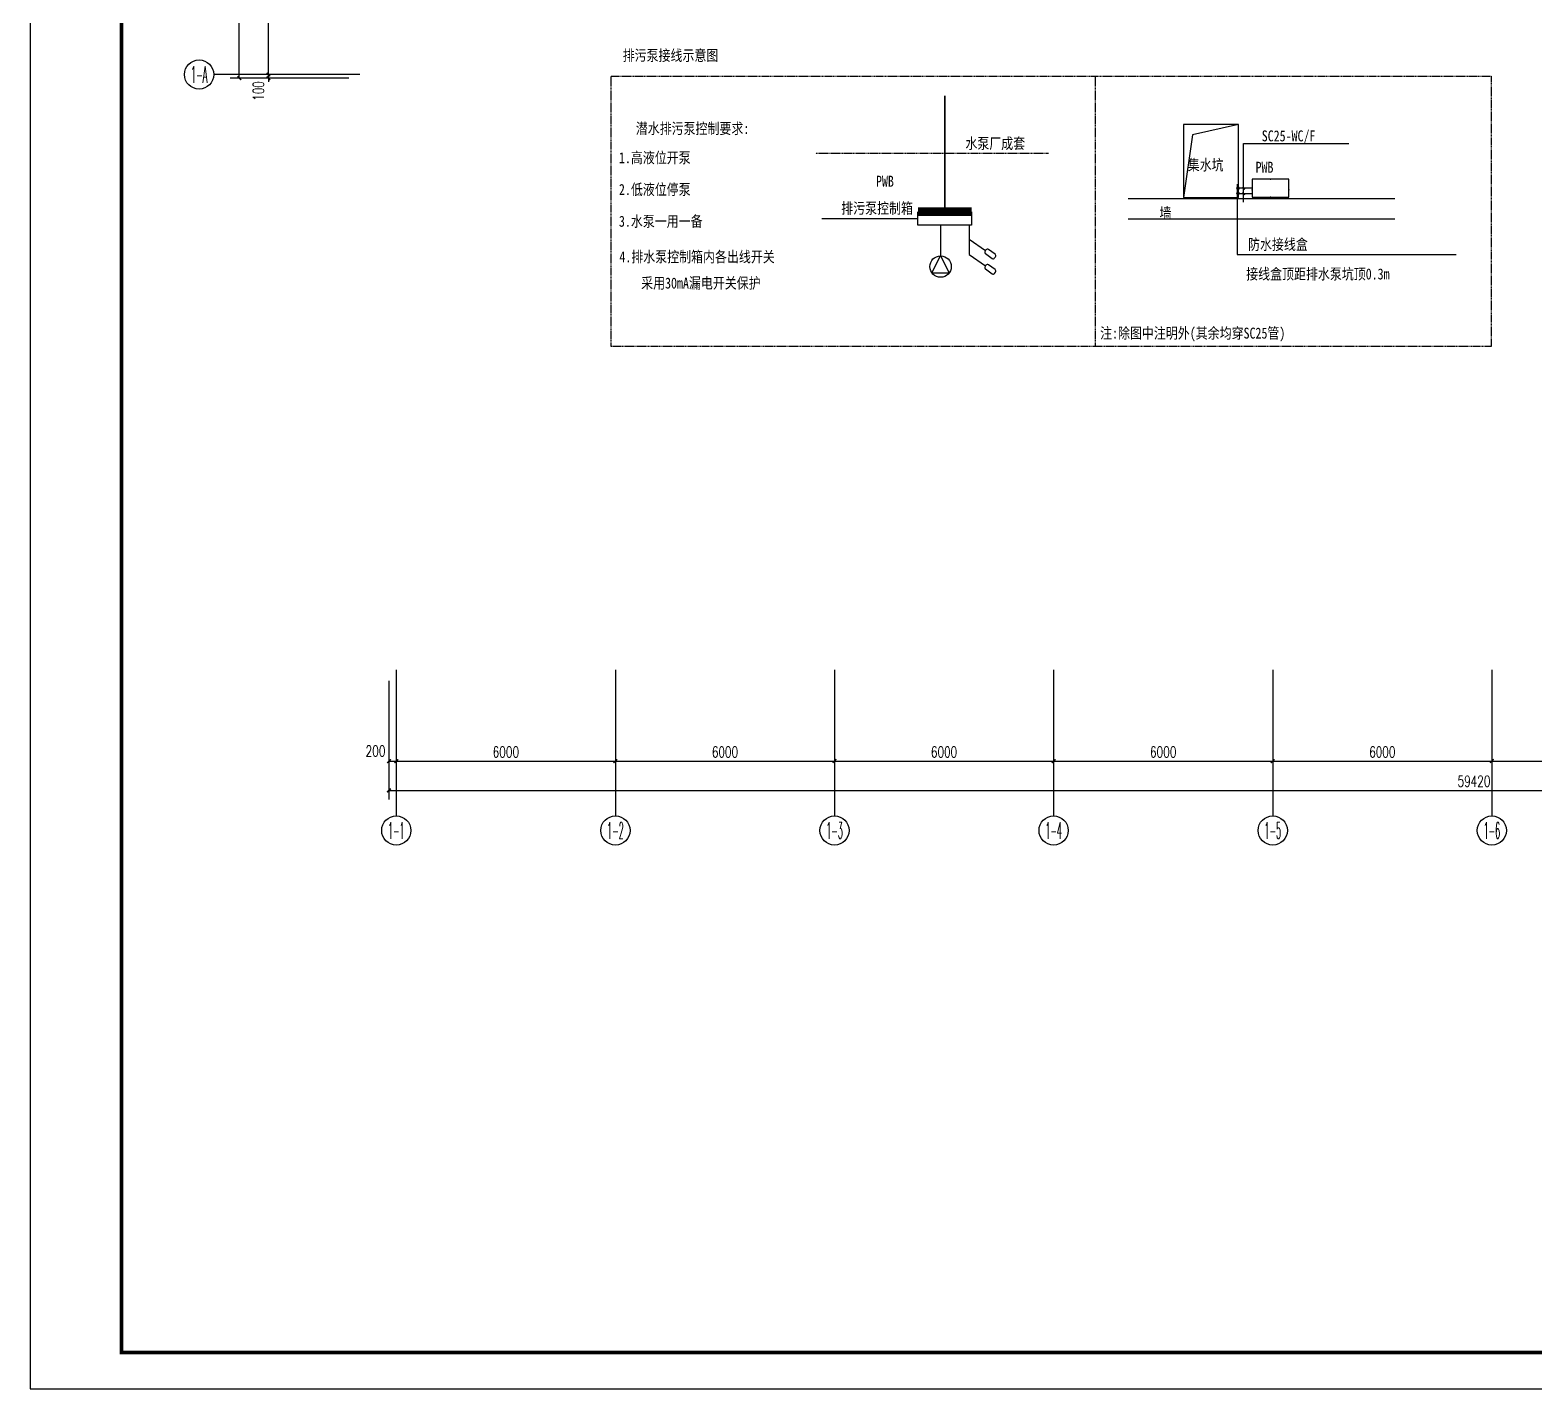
# Model space of a CAD drawing. Extents: x 815029915 to 815825525, y 579155098 to 579748855.
# Drawn here: x 815138003 to 815179209, y 579419462 to 579456669 of the extents above; entities that cross this region are included whole.
import ezdxf
from ezdxf.enums import TextEntityAlignment as Align

# ---------------------------------------------------------------- set-up
doc = ezdxf.new("R2010")
doc.units = 0
doc.header["$LTSCALE"] = 100
doc.header["$MEASUREMENT"] = 0
doc.linetypes.add('CONTINOUS', pattern=[0])
doc.linetypes.add('HIDDEN', pattern=[0.375, 0.25, -0.125])
for name, color, linetype in [('ABDE_SYS', 3, 'Continuous'), ('AXIS', 3, 'Continuous'), ('AXIS_TEXT', 7, 'Continuous'), ('D-T', 3, 'Continuous'), ('D-ZM', 6, 'CONTINOUS'), ('E-DL-TEXT', 3, 'Continuous'), ('EEP', 3, 'Continuous'), ('T', 3, 'Continuous'), ('T1', 7, 'HIDDEN'), ('TK', 7, 'Continuous'), ('ZG-图框层', 4, 'Continuous'), ('zm', 1, 'Continuous')]:
    doc.layers.add(name, color=color, linetype=linetype)
doc.styles.add('-宋体', font='', dxfattribs={"width": 0.8})
doc.styles.add('_TCH_AXIS', font='COMPLEX', dxfattribs={"bigfont": 'GBCBIG'})
doc.styles.add('_TCH_DIM_T3', font='SIMPLEX', dxfattribs={"width": 0.705882, "bigfont": 'GBCBIG'})
doc.styles.add('COMPLEX', font='COMPLEX')
doc.styles.get('-宋体').set_extended_font_data('SimSun')
doc.dimstyles.new('_TCH_ARCH-100', dxfattribs={"dimscale": 100, "dimtxt": 2.975, "dimasz": 1, "dimexe": 2.5, "dimexo": 3, "dimgap": 1, "dimtad": 1, "dimdec": 0, "dimzin": 0, "dimdsep": 46, "dimtxsty": '_TCH_DIM_T3', "dimblk": 'ARCHTICK', "dimcen": 0.09, "dimclrt": 7, "dimazin": 2, "dimtfac": 1, "dimtdec": 0, "dimtix": 1, "dimtmove": 2, "dimatfit": 3, "dimfxl": 0, "dimtolj": 1, "dimtzin": 0, "dimarcsym": 0})

# ---------------------------------------------------------------- blocks, each defined once
blk = doc.blocks.new('_AXISO')
blk.add_circle((0, 0), 0.5)
at = {"layer": 'AXIS_TEXT', "style": 'COMPLEX', "width": 1.041667}
blk.add_attdef('A', text='', height=0.56, dxfattribs=at).set_placement((-0.25, -0.28), (0.25, -0.28), align=Align.FIT)
blk = doc.blocks.new('_ArchTick')
at = {"color": 0, "linetype": 'ByBlock', "const_width": 0.4}
blk.add_lwpolyline([(-0.5, -0.5), (0.5, 0.5)], dxfattribs=at)
blk = doc.blocks.new('*D252')
at = {"layer": 'AXIS', "color": 0, "lineweight": -2, "transparency": 16777216}
for p, q in [((815146730, 579483852), (815143480, 579483852)), ((815143730, 579455352), (815143730, 579483852)), ((815146730, 579455352), (815143480, 579455352))]:
    blk.add_line(p, q, dxfattribs=at)
at = {"layer": 'Defpoints', "color": 0, "transparency": 16777216}
for p in [(815143730, 579483852), (815147030, 579483852), (815147030, 579455352)]:
    blk.add_point(p, dxfattribs=at)
at = {"layer": 'AXIS', "color": 0, "lineweight": -2, "transparency": 16777216, "xscale": 100, "yscale": 100, "zscale": 100}
for p, rotation in [((815143730, 579483852), 90), ((815143730, 579455352), 270)]:
    blk.add_blockref('_ArchTick', p, dxfattribs=dict(at, rotation=rotation))
at = {"layer": 'AXIS', "color": 7, "transparency": 16777216, "insert": (815143482, 579469602), "char_height": 297.5, "attachment_point": 5, "rotation": 90, "style": '_TCH_DIM_T3'}
blk.add_mtext('\\A1;28500', dxfattribs=at)
blk = doc.blocks.new('*D253')
at = {"layer": 'AXIS', "color": 0, "lineweight": -2, "transparency": 16777216}
for p, q in [((815144530, 579455452), (815144530, 579455552)), ((815146730, 579455452), (815144280, 579455452)), ((815146730, 579455352), (815144280, 579455352)), ((815144530, 579455352), (815144530, 579455452)), ((815144530, 579455352), (815144530, 579455252))]:
    blk.add_line(p, q, dxfattribs=at)
at = {"layer": 'Defpoints', "color": 0, "transparency": 16777216}
for p in [(815144530, 579455452), (815147030, 579455452), (815147030, 579455352)]:
    blk.add_point(p, dxfattribs=at)
at = {"layer": 'AXIS', "color": 0, "lineweight": -2, "transparency": 16777216, "xscale": 100, "yscale": 100, "zscale": 100}
for p, rotation in [((815144530, 579455452), 270), ((815144530, 579455352), 90)]:
    blk.add_blockref('_ArchTick', p, dxfattribs=dict(at, rotation=rotation))
at = {"layer": 'AXIS', "color": 7, "transparency": 16777216, "insert": (815144255, 579455002), "char_height": 297.5, "attachment_point": 5, "rotation": 90, "style": '_TCH_DIM_T3'}
blk.add_mtext('\\A1;100', dxfattribs=at)
blk = doc.blocks.new('*D254')
at = {"layer": 'AXIS', "color": 0, "lineweight": -2, "transparency": 16777216}
for p, q in [((815146730, 579459052), (815144280, 579459052)), ((815144530, 579455452), (815144530, 579459052)), ((815146730, 579455452), (815144280, 579455452))]:
    blk.add_line(p, q, dxfattribs=at)
at = {"layer": 'Defpoints', "color": 0, "transparency": 16777216}
for p in [(815144530, 579459052), (815147030, 579459052), (815147030, 579455452)]:
    blk.add_point(p, dxfattribs=at)
at = {"layer": 'AXIS', "color": 0, "lineweight": -2, "transparency": 16777216, "xscale": 100, "yscale": 100, "zscale": 100}
for p, rotation in [((815144530, 579459052), 90), ((815144530, 579455452), 270)]:
    blk.add_blockref('_ArchTick', p, dxfattribs=dict(at, rotation=rotation))
at = {"layer": 'AXIS', "color": 7, "transparency": 16777216, "insert": (815144282, 579457252), "char_height": 297.5, "attachment_point": 5, "rotation": 90, "style": '_TCH_DIM_T3'}
blk.add_mtext('\\A1;3600', dxfattribs=at)
blk = doc.blocks.new('*D277')
at = {"layer": 'AXIS', "color": 0, "lineweight": -2, "transparency": 16777216}
for p, q in [((815147830, 579438852), (815147830, 579435602)), ((815207250, 579438852), (815207250, 579435602)), ((815147830, 579435852), (815207250, 579435852))]:
    blk.add_line(p, q, dxfattribs=at)
at = {"layer": 'Defpoints', "color": 0, "transparency": 16777216}
for p in [(815147830, 579439152), (815207250, 579439152), (815207250, 579435852)]:
    blk.add_point(p, dxfattribs=at)
at = {"layer": 'AXIS', "color": 0, "lineweight": -2, "transparency": 16777216, "xscale": 100, "yscale": 100, "zscale": 100, "rotation": 180}
blk.add_blockref('_ArchTick', (815147830, 579435852), dxfattribs=at)
at = {"layer": 'AXIS', "color": 0, "lineweight": -2, "transparency": 16777216, "xscale": 100, "yscale": 100, "zscale": 100}
blk.add_blockref('_ArchTick', (815207250, 579435852), dxfattribs=at)
at = {"layer": 'AXIS', "color": 7, "transparency": 16777216, "insert": (815177540, 579436101), "char_height": 297.5, "attachment_point": 5, "style": '_TCH_DIM_T3'}
blk.add_mtext('\\A1;59420', dxfattribs=at)
blk = doc.blocks.new('*D278')
at = {"layer": 'AXIS', "color": 0, "lineweight": -2, "transparency": 16777216}
for p, q in [((815147830, 579438852), (815147830, 579436402)), ((815148030, 579438852), (815148030, 579436402)), ((815147830, 579436652), (815148030, 579436652))]:
    blk.add_line(p, q, dxfattribs=at)
at = {"layer": 'Defpoints', "color": 0, "transparency": 16777216}
for p in [(815147830, 579439152), (815148030, 579439152), (815148030, 579436652)]:
    blk.add_point(p, dxfattribs=at)
at = {"layer": 'AXIS', "color": 0, "lineweight": -2, "transparency": 16777216, "xscale": 100, "yscale": 100, "zscale": 100, "rotation": 180}
blk.add_blockref('_ArchTick', (815147830, 579436652), dxfattribs=at)
at = {"layer": 'AXIS', "color": 0, "lineweight": -2, "transparency": 16777216, "xscale": 100, "yscale": 100, "zscale": 100}
blk.add_blockref('_ArchTick', (815148030, 579436652), dxfattribs=at)
at = {"layer": 'AXIS', "color": 7, "transparency": 16777216, "insert": (815147460, 579436927), "char_height": 297.5, "attachment_point": 5, "style": '_TCH_DIM_T3'}
blk.add_mtext('\\A1;200', dxfattribs=at)
blk = doc.blocks.new('*D279')
at = {"layer": 'AXIS', "color": 0, "lineweight": -2, "transparency": 16777216}
for p, q in [((815148030, 579438852), (815148030, 579436402)), ((815154030, 579438852), (815154030, 579436402)), ((815148030, 579436652), (815154030, 579436652))]:
    blk.add_line(p, q, dxfattribs=at)
at = {"layer": 'Defpoints', "color": 0, "transparency": 16777216}
for p in [(815148030, 579439152), (815154030, 579439152), (815154030, 579436652)]:
    blk.add_point(p, dxfattribs=at)
at = {"layer": 'AXIS', "color": 0, "lineweight": -2, "transparency": 16777216, "xscale": 100, "yscale": 100, "zscale": 100, "rotation": 180}
blk.add_blockref('_ArchTick', (815148030, 579436652), dxfattribs=at)
at = {"layer": 'AXIS', "color": 0, "lineweight": -2, "transparency": 16777216, "xscale": 100, "yscale": 100, "zscale": 100}
blk.add_blockref('_ArchTick', (815154030, 579436652), dxfattribs=at)
at = {"layer": 'AXIS', "color": 7, "transparency": 16777216, "insert": (815151030, 579436901), "char_height": 297.5, "attachment_point": 5, "style": '_TCH_DIM_T3'}
blk.add_mtext('\\A1;6000', dxfattribs=at)
blk = doc.blocks.new('*D280')
at = {"layer": 'AXIS', "color": 0, "lineweight": -2, "transparency": 16777216}
for p, q in [((815154030, 579438852), (815154030, 579436402)), ((815160030, 579438852), (815160030, 579436402)), ((815154030, 579436652), (815160030, 579436652))]:
    blk.add_line(p, q, dxfattribs=at)
at = {"layer": 'Defpoints', "color": 0, "transparency": 16777216}
for p in [(815154030, 579439152), (815160030, 579439152), (815160030, 579436652)]:
    blk.add_point(p, dxfattribs=at)
at = {"layer": 'AXIS', "color": 0, "lineweight": -2, "transparency": 16777216, "xscale": 100, "yscale": 100, "zscale": 100, "rotation": 180}
blk.add_blockref('_ArchTick', (815154030, 579436652), dxfattribs=at)
at = {"layer": 'AXIS', "color": 0, "lineweight": -2, "transparency": 16777216, "xscale": 100, "yscale": 100, "zscale": 100}
blk.add_blockref('_ArchTick', (815160030, 579436652), dxfattribs=at)
at = {"layer": 'AXIS', "color": 7, "transparency": 16777216, "insert": (815157030, 579436901), "char_height": 297.5, "attachment_point": 5, "style": '_TCH_DIM_T3'}
blk.add_mtext('\\A1;6000', dxfattribs=at)
blk = doc.blocks.new('*D281')
at = {"layer": 'AXIS', "color": 0, "lineweight": -2, "transparency": 16777216}
for p, q in [((815160030, 579438852), (815160030, 579436402)), ((815166030, 579438852), (815166030, 579436402)), ((815160030, 579436652), (815166030, 579436652))]:
    blk.add_line(p, q, dxfattribs=at)
at = {"layer": 'Defpoints', "color": 0, "transparency": 16777216}
for p in [(815160030, 579439152), (815166030, 579439152), (815166030, 579436652)]:
    blk.add_point(p, dxfattribs=at)
at = {"layer": 'AXIS', "color": 0, "lineweight": -2, "transparency": 16777216, "xscale": 100, "yscale": 100, "zscale": 100, "rotation": 180}
blk.add_blockref('_ArchTick', (815160030, 579436652), dxfattribs=at)
at = {"layer": 'AXIS', "color": 0, "lineweight": -2, "transparency": 16777216, "xscale": 100, "yscale": 100, "zscale": 100}
blk.add_blockref('_ArchTick', (815166030, 579436652), dxfattribs=at)
at = {"layer": 'AXIS', "color": 7, "transparency": 16777216, "insert": (815163030, 579436901), "char_height": 297.5, "attachment_point": 5, "style": '_TCH_DIM_T3'}
blk.add_mtext('\\A1;6000', dxfattribs=at)
blk = doc.blocks.new('*D282')
at = {"layer": 'AXIS', "color": 0, "lineweight": -2, "transparency": 16777216}
for p, q in [((815166030, 579438852), (815166030, 579436402)), ((815172030, 579438852), (815172030, 579436402)), ((815166030, 579436652), (815172030, 579436652))]:
    blk.add_line(p, q, dxfattribs=at)
at = {"layer": 'Defpoints', "color": 0, "transparency": 16777216}
for p in [(815166030, 579439152), (815172030, 579439152), (815172030, 579436652)]:
    blk.add_point(p, dxfattribs=at)
at = {"layer": 'AXIS', "color": 0, "lineweight": -2, "transparency": 16777216, "xscale": 100, "yscale": 100, "zscale": 100, "rotation": 180}
blk.add_blockref('_ArchTick', (815166030, 579436652), dxfattribs=at)
at = {"layer": 'AXIS', "color": 0, "lineweight": -2, "transparency": 16777216, "xscale": 100, "yscale": 100, "zscale": 100}
blk.add_blockref('_ArchTick', (815172030, 579436652), dxfattribs=at)
at = {"layer": 'AXIS', "color": 7, "transparency": 16777216, "insert": (815169030, 579436901), "char_height": 297.5, "attachment_point": 5, "style": '_TCH_DIM_T3'}
blk.add_mtext('\\A1;6000', dxfattribs=at)
blk = doc.blocks.new('*D283')
at = {"layer": 'AXIS', "color": 0, "lineweight": -2, "transparency": 16777216}
for p, q in [((815172030, 579438852), (815172030, 579436402)), ((815178030, 579438852), (815178030, 579436402)), ((815172030, 579436652), (815178030, 579436652))]:
    blk.add_line(p, q, dxfattribs=at)
at = {"layer": 'Defpoints', "color": 0, "transparency": 16777216}
for p in [(815172030, 579439152), (815178030, 579439152), (815178030, 579436652)]:
    blk.add_point(p, dxfattribs=at)
at = {"layer": 'AXIS', "color": 0, "lineweight": -2, "transparency": 16777216, "xscale": 100, "yscale": 100, "zscale": 100, "rotation": 180}
blk.add_blockref('_ArchTick', (815172030, 579436652), dxfattribs=at)
at = {"layer": 'AXIS', "color": 0, "lineweight": -2, "transparency": 16777216, "xscale": 100, "yscale": 100, "zscale": 100}
blk.add_blockref('_ArchTick', (815178030, 579436652), dxfattribs=at)
at = {"layer": 'AXIS', "color": 7, "transparency": 16777216, "insert": (815175030, 579436901), "char_height": 297.5, "attachment_point": 5, "style": '_TCH_DIM_T3'}
blk.add_mtext('\\A1;6000', dxfattribs=at)
blk = doc.blocks.new('*D284')
at = {"layer": 'AXIS', "color": 0, "lineweight": -2, "transparency": 16777216}
for p, q in [((815178030, 579438852), (815178030, 579436402)), ((815184030, 579438852), (815184030, 579436402)), ((815178030, 579436652), (815184030, 579436652))]:
    blk.add_line(p, q, dxfattribs=at)
at = {"layer": 'Defpoints', "color": 0, "transparency": 16777216}
for p in [(815178030, 579439152), (815184030, 579439152), (815184030, 579436652)]:
    blk.add_point(p, dxfattribs=at)
at = {"layer": 'AXIS', "color": 0, "lineweight": -2, "transparency": 16777216, "xscale": 100, "yscale": 100, "zscale": 100, "rotation": 180}
blk.add_blockref('_ArchTick', (815178030, 579436652), dxfattribs=at)
at = {"layer": 'AXIS', "color": 0, "lineweight": -2, "transparency": 16777216, "xscale": 100, "yscale": 100, "zscale": 100}
blk.add_blockref('_ArchTick', (815184030, 579436652), dxfattribs=at)
at = {"layer": 'AXIS', "color": 7, "transparency": 16777216, "insert": (815181030, 579436901), "char_height": 297.5, "attachment_point": 5, "style": '_TCH_DIM_T3'}
blk.add_mtext('\\A1;6000', dxfattribs=at)
blk = doc.blocks.new('DLX')
at = {"layer": 'EEP'}
for p, q in [((-367, 247), (367, 247)), ((-367, 64), (-367, 247)), ((367, 247), (367, 64))]:
    blk.add_line(p, q, dxfattribs=at)
at = {"layer": 'EEP', "const_width": 120}
blk.add_lwpolyline([(-367, 64), (367, 64)], dxfattribs=at)
blk = doc.blocks.new('ll')
at = {"layer": 'ZG-图框层'}
blk.add_lwpolyline([(815136770, 579524220), (815255670, 579524220), (815255670, 579608320), (815136770, 579608320)], close=True, dxfattribs=at)

msp = doc.modelspace()

# ---------------------------------------------------------------- linework, layer by layer
at = {"layer": 'AXIS'}
for p, q in [((815147030.5, 579455452.4), (815143030.5, 579455452.4)), ((815148030.5, 579439152.4), (815148030.5, 579435152.4)), ((815154030.5, 579439152.4), (815154030.5, 579435152.4)), ((815160030.5, 579439152.4), (815160030.5, 579435152.4)), ((815166030.5, 579439152.4), (815166030.5, 579435152.4)), ((815172030.5, 579439152.4), (815172030.5, 579435152.4)), ((815178030.5, 579439152.4), (815178030.5, 579435152.4))]:
    msp.add_line(p, q, dxfattribs=at)
at = {"layer": 'D-T', "color": 0}
msp.add_line((815159678.7, 579451511.4), (815162315.1, 579451511.4), dxfattribs=at)
at = {"layer": 'E-DL-TEXT', "color": 0, "linetype": 'Continuous', "ltscale": 2}
for p, q in [((815171228.2, 579451960.5, 3600), (815171228.2, 579453560.5, 3600)), ((815171228.2, 579453560.5, 3600), (815174110.4, 579453560.5, 3600)), ((815171058.2, 579452450.5, 3600), (815171058.2, 579450526.6, 3600)), ((815171090.8, 579452350.5, 3600), (815171468.2, 579452350.5, 3600)), ((815171198.2, 579452370.5, 3600), (815171268.2, 579452310.5, 3600)), ((815175370.8, 579452050.5), (815168070.5, 579452050.5)), ((815171090.8, 579452190.5, 3600), (815171468.2, 579452190.5, 3600)), ((815171198.2, 579452220.5, 3600), (815171268.2, 579452160.5, 3600)), ((815175370.8, 579451490.5), (815168070.5, 579451490.5)), ((815171058.2, 579450526.6, 3600), (815177054.3, 579450526.6, 3600))]:
    msp.add_line(p, q, dxfattribs=at)
at = {"layer": 'E-DL-TEXT', "color": 0, "linetype": 'Continuous'}
for p, q in [((815172468.2, 579452590.5, 3600), (815171468.2, 579452590.5, 3600)), ((815171468.2, 579452590.5, 3600), (815171468.2, 579452090.5, 3600)), ((815172468.2, 579452090.5, 3600), (815172468.2, 579452590.5, 3600)), ((815171468.2, 579452090.5, 3600), (815172468.2, 579452090.5, 3600))]:
    msp.add_line(p, q, dxfattribs=at)
at = {"layer": 'E-DL-TEXT', "color": 0, "linetype": 'Continuous', "ltscale": 2}
for points in [[(815169590.8, 579454080.5), (815169590.8, 579452080.5)], [(815171090.8, 579454080.5), (815169832.2, 579453798.6), (815169590.8, 579452080.5)]]:
    msp.add_lwpolyline(points, dxfattribs=at)
msp.add_lwpolyline([(815169590.8, 579452080.5), (815171090.8, 579452080.5), (815171090.8, 579454080.5), (815169590.8, 579454080.5)], close=True, dxfattribs=at)
at = {"layer": 'E-DL-TEXT', "color": 0, "linetype": 'Continuous', "ltscale": 2, "const_width": 50, "elevation": 3600}
for points in [[(815171053.2, 579452340.5, 1), (815171103.2, 579452340.5, 1)], [(815171053.2, 579452200.5, 1), (815171103.2, 579452200.5, 1)]]:
    msp.add_lwpolyline(points, format="xyb", close=True, dxfattribs=at)
at = {"layer": 'E-DL-TEXT', "color": 0, "linetype": 'Continuous'}
for p in [(815171468.2, 579452290.5, 3600), (815171968.2, 579452590.5, 3600), (815172468.2, 579452290.5, 3600), (815171968.2, 579452090.5, 3600)]:
    msp.add_point(p, dxfattribs=at)
at = {"layer": 'T', "color": 0}
for p, q in [((815162934.2, 579451329), (815162934.2, 579450487.2)), ((815164176.8, 579450650.7), (815164152.9, 579450617.5)), ((815164427.6, 579450531.8), (815164246.6, 579450662.1)), ((815162696.3, 579450023.2), (815162934.2, 579450487.2)), ((815162934.2, 579450487.2), (815163172.1, 579450023.2)), ((815164176.8, 579450230.3), (815164152.9, 579450197)), ((815164164.2, 579450547.7), (815164345.2, 579450417.4)), ((815164427.6, 579450111.3), (815164246.6, 579450241.6)), ((815164415, 579450428.8), (815164439, 579450462)), ((815162696.3, 579450023.2), (815163172.1, 579450023.2)), ((815164164.2, 579450127.2), (815164345.2, 579449996.9)), ((815164415, 579450008.3), (815164439, 579450041.6))]:
    msp.add_line(p, q, dxfattribs=at)
at = {"layer": 'T', "color": 0, "const_width": 50}
msp.add_lwpolyline([(815163048.9, 579454875.9), (815163048.9, 579451693.8)], dxfattribs=at)
at = {"layer": 'T', "color": 0}
msp.add_circle((815162934.2, 579450194.2), 293, dxfattribs=at)
for centre, start, end in [((815164193.5, 579450588.2), 144.2534, 234.2534), ((815164217.4, 579450621.5), 54.2534, 144.2534), ((815164193.5, 579450167.8), 144.2534, 234.2534), ((815164217.4, 579450201), 54.2534, 144.2534), ((815164374.4, 579450458), 234.2534, 324.2534), ((815164398.4, 579450491.2), 324.2534, 54.2534), ((815164374.4, 579450037.5), 234.2534, 324.2534), ((815164398.4, 579450070.8), 324.2534, 54.2534)]:
    msp.add_arc(centre, 50, start, end, dxfattribs=at)
at = {"layer": 'T1', "color": 0}
for p, q in [((815167175.7, 579448007.1), (815167175.7, 579455407.6)), ((815167175.7, 579448007.1), (815167175.7, 579455407.6)), ((815167175.7, 579448007.1), (815167175.7, 579455407.6)), ((815167175.7, 579448007.1), (815167175.7, 579455407.6)), ((815165886.8, 579453293.2), (815159511, 579453293.2))]:
    msp.add_line(p, q, dxfattribs=at)
msp.add_lwpolyline([(815153913.7, 579455407.6), (815178011.5, 579455407.6), (815178011.5, 579448007.1), (815153913.7, 579448007.1)], close=True, dxfattribs=at)
at = {"layer": 'TK', "color": 0}
for p, q in [((815163718.8, 579451329), (815163718.8, 579450526.5)), ((815163718.8, 579450947), (815164164.9, 579450634.1)), ((815163718.8, 579450526.5), (815164164.9, 579450213.6))]:
    msp.add_line(p, q, dxfattribs=at)
at = {"layer": 'ZG-图框层'}
msp.add_lwpolyline([(815138002.5, 579419462.3), (815256902.5, 579419462.3), (815256902.5, 579503562.3), (815138002.5, 579503562.3)], close=True, dxfattribs=at)
at = {"layer": 'ZG-图框层', "const_width": 100}
msp.add_lwpolyline([(815140502.5, 579420462.3), (815255902.5, 579420462.3), (815255902.5, 579502562.3), (815140502.5, 579502562.3)], close=True, dxfattribs=at)

# ---------------------------------------------------------------- block references
at = {"layer": 'AXIS'}
ref = msp.add_blockref('_AXISO', (815142630.5, 579455452.4), dxfattribs=dict(at, xscale=800, yscale=800, zscale=800))
ref.add_attrib('A', '1-A', dxfattribs={"color": 7, "height": 452.55, "style": '_TCH_AXIS', "width": 0.355932}).set_placement((815142404.2, 579455226.2), (815142856.8, 579455226.2), align=Align.FIT)
ref = msp.add_blockref('_AXISO', (815148030.5, 579434752.4), dxfattribs=dict(at, xscale=800, yscale=800, zscale=800))
ref.add_attrib('A', '1-1', dxfattribs={"color": 7, "height": 452.55, "style": '_TCH_AXIS', "width": 0.42}).set_placement((815147804.2, 579434526.2), (815148256.8, 579434526.2), align=Align.FIT)
ref = msp.add_blockref('_AXISO', (815154030.5, 579434752.4), dxfattribs=dict(at, xscale=800, yscale=800, zscale=800))
ref.add_attrib('A', '1-2', dxfattribs={"color": 7, "height": 452.55, "style": '_TCH_AXIS', "width": 0.381818}).set_placement((815153804.2, 579434526.2), (815154256.8, 579434526.2), align=Align.FIT)
ref = msp.add_blockref('_AXISO', (815160030.5, 579434752.4), dxfattribs=dict(at, xscale=800, yscale=800, zscale=800))
ref.add_attrib('A', '1-3', dxfattribs={"color": 7, "height": 452.55, "style": '_TCH_AXIS', "width": 0.381818}).set_placement((815159804.2, 579434526.2), (815160256.8, 579434526.2), align=Align.FIT)
ref = msp.add_blockref('_AXISO', (815166030.5, 579434752.4), dxfattribs=dict(at, xscale=800, yscale=800, zscale=800))
ref.add_attrib('A', '1-4', dxfattribs={"color": 7, "height": 452.55, "style": '_TCH_AXIS', "width": 0.368421}).set_placement((815165804.2, 579434526.2), (815166256.8, 579434526.2), align=Align.FIT)
ref = msp.add_blockref('_AXISO', (815172030.5, 579434752.4), dxfattribs=dict(at, xscale=800, yscale=800, zscale=800))
ref.add_attrib('A', '1-5', dxfattribs={"color": 7, "height": 452.55, "style": '_TCH_AXIS', "width": 0.381818}).set_placement((815171804.2, 579434526.2), (815172256.8, 579434526.2), align=Align.FIT)
ref = msp.add_blockref('_AXISO', (815178030.5, 579434752.4), dxfattribs=dict(at, xscale=800, yscale=800, zscale=800))
ref.add_attrib('A', '1-6', dxfattribs={"color": 7, "height": 452.55, "style": '_TCH_AXIS', "width": 0.381818}).set_placement((815177804.2, 579434526.2), (815178256.8, 579434526.2), align=Align.FIT)
at = {"layer": 'D-ZM', "color": 0, "xscale": 2, "yscale": 2, "zscale": 2, "rotation": 180.000000003334}
msp.add_blockref('DLX', (815163048.7, 579451822.6), dxfattribs=at)
at = {"layer": 'zm', "color": 1}
msp.add_blockref('ll', (1232.4, -104757.7), dxfattribs=at)

# ---------------------------------------------------------------- texts
at = {"layer": 'ABDE_SYS', "linetype": 'Continuous', "style": '-宋体', "width": 0.8}
for s, p in [('排污泵接线示意图', (815154229.8, 579455826.8, -1800)), ('潜水排污泵控制要求:', (815154587.6, 579453825, 1800)), ('SC25-WC/F', (815171729.5, 579453622.3, 3600)), ('水泵厂成套', (815163614.6, 579453416.3)), ('1.高液位开泵', (815154127.2, 579453025, 1800)), ('集水坑', (815169703.1, 579452828.3, -1260)), ('PWB', (815171559.5, 579452764, 3600)), ('2.低液位停泵', (815154127.2, 579452155, 1800)), ('墙', (815168930.2, 579451506.1, -1260)), ('3.水泵一用一备', (815154127.2, 579451285, 1800)), ('4.排水泵控制箱内各出线开关', (815154138.9, 579450311.5, -5400)), ('防水接线盒', (815171353.6, 579450652.1, -1260)), ('接线盒顶距排水泵坑顶0.3m', (815171302.6, 579449842.1, -1260)), ('采用30mA漏电开关保护', (815154735.5, 579449592.5, -5400)), ('注:除图中注明外(其余均穿SC25管)', (815167303.5, 579448221.7))]:
    msp.add_text(s, height=300, dxfattribs=at).set_placement(p)
for s, p in [('PWB', (815161655.4, 579452380.9)), ('排污泵控制箱', (815162178.1, 579451641.4))]:
    msp.add_text(s, height=300, dxfattribs=at).set_placement(p, align=Align.RIGHT)

# ---------------------------------------------------------------- dimensions: what is measured, and where the dimension line sits
at = {"layer": 'AXIS'}
for p1, p2, distance, picture, middle in [((815147030.5, 579455352.4), (815147030.5, 579483852.4), 3300, '*D252', (815143481.7, 579469602.4)), ((815147030.5, 579455452.4), (815147030.5, 579459052.4), 2500, '*D254', (815144281.7, 579457252.4)), ((815147830.5, 579439152.4), (815207250.5, 579439152.4), -3300, '*D277', (815177540.5, 579436101.2)), ((815148030.5, 579439152.4), (815154030.5, 579439152.4), -2500, '*D279', (815151030.5, 579436901.2)), ((815154030.5, 579439152.4), (815160030.5, 579439152.4), -2500, '*D280', (815157030.5, 579436901.2)), ((815160030.5, 579439152.4), (815166030.5, 579439152.4), -2500, '*D281', (815163030.5, 579436901.2)), ((815166030.5, 579439152.4), (815172030.5, 579439152.4), -2500, '*D282', (815169030.5, 579436901.2)), ((815172030.5, 579439152.4), (815178030.5, 579439152.4), -2500, '*D283', (815175030.5, 579436901.2)), ((815178030.5, 579439152.4), (815184030.5, 579439152.4), -2500, '*D284', (815181030.5, 579436901.2))]:
    dim = msp.add_aligned_dim(p1=p1, p2=p2, distance=distance, dimstyle='_TCH_ARCH-100', dxfattribs=at)
    dim.commit()
    dim.dimension.update_dxf_attribs({"geometry": picture, "text_midpoint": middle})
for base, p1, p2, angle, picture, middle in [((815144530.5, 579455452.4), (815147030.5, 579455352.4), (815147030.5, 579455452.4), 90, '*D253', (815144255.5, 579455002.4)), ((815148030.5, 579436652.4), (815147830.5, 579439152.4), (815148030.5, 579439152.4), 0, '*D278', (815147460.5, 579436927.4))]:
    dim = msp.add_linear_dim(base=base, p1=p1, p2=p2, angle=angle, dimstyle='_TCH_ARCH-100', dxfattribs=at)
    dim.commit()
    dim.dimension.update_dxf_attribs({"geometry": picture, "text_midpoint": middle, "dimtype": 161})

doc.saveas('drawing.dxf')
